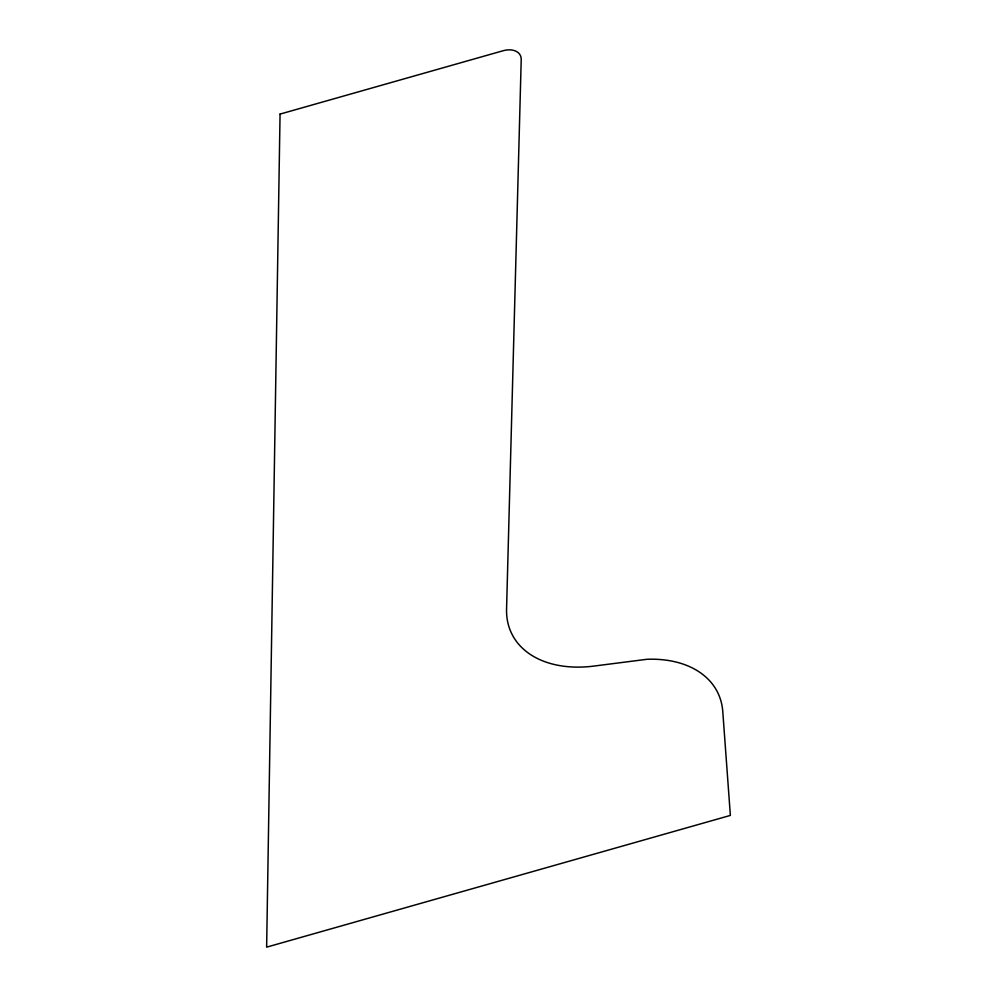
<?xml version="1.0" encoding="UTF-8"?>
<svg xmlns="http://www.w3.org/2000/svg" width="997" height="997" viewBox="0 0 997 997"><rect width="100%" height="100%" fill="white"/><g stroke="black" fill="none" stroke-linecap="round" stroke-linejoin="round"><path stroke-width="1.5" d="M280.057 114.094L266.635 947.15L730.365 815.421L722.775 711.522A109.209 73.354 -26.2 0 0 647.041 659.279L595.62 665.859A109.209 73.354 -26.2 0 1 506.563 609.067L521.219 59.508A18.208 12.226 -26.2 0 0 503.086 50.747L280.057 114.094"/></g></svg>
